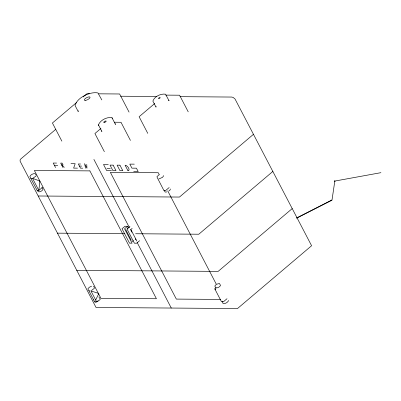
<?xml version="1.0" encoding="UTF-8"?>
<svg xmlns="http://www.w3.org/2000/svg" width="401" height="401" viewBox="0 0 401 401"><rect width="100%" height="100%" fill="white"/><g stroke="black" fill="none" stroke-linecap="round" stroke-linejoin="round"><path stroke-width="0.6" d="M78.25 110.701L78.22 111.598L75.072 105.543C76.947 97.638 90.24 91.343 97.909 92.937L101.824 99.934M163.748 175.623L162.525 177.357L158.826 178.961M156.064 106.4L156.019 107.152L152.866 101.097C154.42 96.481 160.801 93.438 165.508 94.195L169.062 100.781L168.661 100.245M98.736 125.458L98.415 124.836C100.385 120.094 107.002 116.636 112.014 117.769L115.488 124.44L115.167 123.819M222.244 301.281L222.991 303.432C224.981 304.063 227.598 302.544 228.515 300.735L228.44 300.459M95.684 300.023L98.831 293.492L90.962 290.946L96.671 301.918L98.009 300.78M35.99 176.124L32.997 178.134M76.536 102.556L52.416 123.002L61.869 141.157M83.157 96.947L86.937 93.739L89.403 93.754M55.749 129.338L20.601 159.137L20.1 159.974L20.13 161.232L96.045 307.482L237.497 308.544L311.592 245.728L235.056 99.042L233.247 97.493L231.833 97.057L179.984 96.666M100.927 128.445L94.922 133.533L104.375 151.693M42.411 187.422L38.837 190.45L37.148 190.435L29.895 176.59C30.516 174.651 33.012 173.648 34.932 173.548M154.711 103.518L139.117 116.736L147.784 133.383M169.177 187.533L165.608 190.56L163.919 190.55L157.899 178.831M127.543 226.279L124.571 228.801L132.049 243.171L129.513 243.156L122.034 228.781L125.007 226.259L127.543 226.279L128.41 227.933M129.969 226.485L126.997 229.011L134.38 243.191L136.636 243.212L139.608 240.69M132.185 228.39L130.846 229.527L136.851 241.061M253.557 134.235L179.458 197.056L38.285 195.994M132.17 241.618L133.398 240.58M272.901 171.402L198.806 234.219L135.588 233.743M292.249 208.565L218.149 271.382L76.696 270.319M227.021 298.72L223.452 301.747L221.477 301.732L214.786 288.875L216.124 287.738M216.114 284.555L214.826 286.018L215.683 287.778C217.427 288.334 219.723 286.996 220.53 285.412L219.447 283.497L216.715 284.189M168.946 190.906L170.019 190.014L170.395 188.946M158.841 174.871L156.941 176.726L157.708 178.585M296.314 218.079L331.827 200.004M297.001 218.014L331.983 200.209L334.82 181.062L380.95 172.671M97.393 301.637L100.115 299.557L100.13 298.935L98.872 296.875M91.498 290.464L94.325 288.334L94.365 287.682L93.578 286.169M91.608 286.154L89.423 287.221L88.04 288.56L87.999 289.211L88.786 290.725L90.075 290.915M166.811 191.934L165.172 192.069L164.134 190.375M32.301 178.355L30.847 178.335M95.999 302.093L94.711 301.933L88.987 290.931M98.656 93.824L119.623 93.984L129.077 112.14M165.884 95.112L179.573 95.212L188.234 111.859M120.641 96.22L156.871 96.491M114.355 122.23L120.997 122.28L130.445 140.435M56.596 163.077L53.218 163.052L55.579 167.588M70.937 163.673L75.162 163.703L73.629 168.119L77.473 168.144M134.325 164.149L129.814 164.119L131.914 168.149L136.42 168.184L138.195 171.588L133.688 171.553M80.586 164.014L78.335 163.999L80.506 168.169L82.761 168.184M108.305 164.545L103.518 164.51L106.666 170.56L111.458 170.595M54.396 165.317L57.779 165.342M79.418 166.084L81.674 166.099M106.927 168.37L110.31 168.395M57.353 233.156L124.947 233.663M220.505 299.422L176.335 299.091L110.375 172.38L158.275 172.736L159.408 174.911M94.696 301.903L96.671 301.918M214.786 288.875L215.763 289.492M41.94 187.447L43.022 189.357C42.22 190.946 39.92 192.28 38.175 191.723L37.388 190.209M64.325 167.337L61.679 164.981L63.087 164.991L62.105 163.102L60.696 163.092L63.057 167.628M167.688 190.821L216.345 284.284M98.415 124.836L101.889 131.508L101.568 130.886M130.505 229.472L131.934 232.219M135.363 238.811L135.939 239.908M93.894 159.397L129.408 227.618M137.207 242.595L171.277 308.048M127.408 227.938L127.964 229.006M125.703 229.522L131.267 240.214M35.438 173.899L36.225 175.412M112.014 117.769L112.335 118.39M93.644 299.768L93.729 300.038M85.608 168.209L84.566 163.643L86.952 168.22L86.741 164.385M39.869 181.041L38.837 190.45L32.536 178.345L39.869 181.041M334.619 180.861L335 181.277L334.619 180.861M113.127 165.132L110.029 165.112L112.892 170.605L115.989 170.631L113.127 165.132M119.929 165.182L117.112 165.162L119.974 170.661L122.791 170.681L119.929 165.182M89.879 170.891L34.366 170.475L100.922 298.324L156.43 298.74L89.879 170.891M127.974 170.721L125.107 165.222A3.303 1.699 49.7 0 1 128.591 167.989A3.303 1.699 49.7 0 1 127.974 170.721M85.669 100.355A3.183 1.103 -27.5 0 0 90.04 97.408A3.183 1.103 -27.5 0 0 85.804 98.175A3.183 1.103 -27.5 0 0 85.669 100.355M104.295 122.47A1.363 0.471 -27.5 0 0 106.17 121.207A1.363 0.471 -27.5 0 0 104.355 121.538A1.363 0.471 -27.5 0 0 104.295 122.47M158.941 98.496A0.907 0.316 -27.5 0 0 160.189 97.654A0.907 0.316 -27.5 0 0 158.981 97.874A0.907 0.316 -27.5 0 0 158.941 98.496"/></g></svg>
